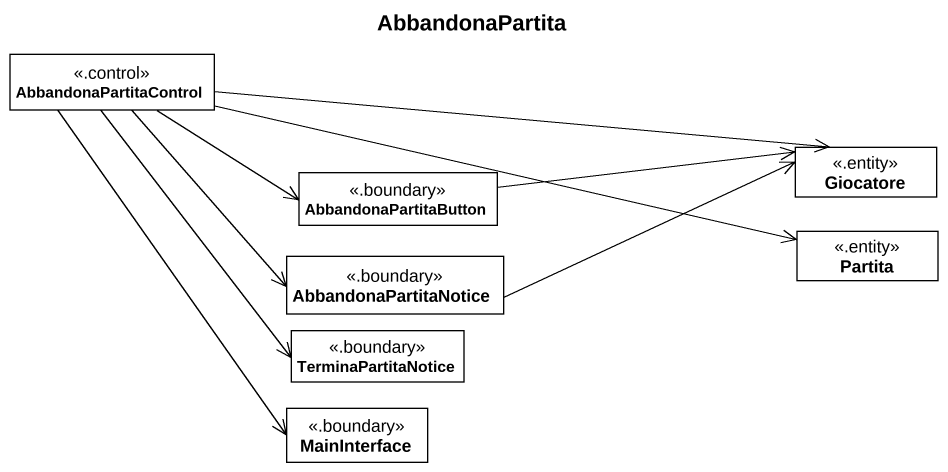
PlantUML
@startuml
title AbbandonaPartita
hide circle
hide empty members
class AbbandonaPartitaControl <<.control>>
class AbbandonaPartitaButton <<.boundary>>
class Giocatore <<.entity>>
class AbbandonaPartitaNotice <<.boundary>>
class Partita <<.entity>>
class TerminaPartitaNotice <<.boundary>>
class MainInterface <<.boundary>>
AbbandonaPartitaControl -right-> AbbandonaPartitaButton
AbbandonaPartitaControl -right-> Giocatore
AbbandonaPartitaControl --> AbbandonaPartitaNotice
AbbandonaPartitaControl -right-> Partita
AbbandonaPartitaControl --> TerminaPartitaNotice
AbbandonaPartitaControl --> MainInterface
AbbandonaPartitaButton -right-> Giocatore
AbbandonaPartitaNotice -right-> Giocatore
@enduml
